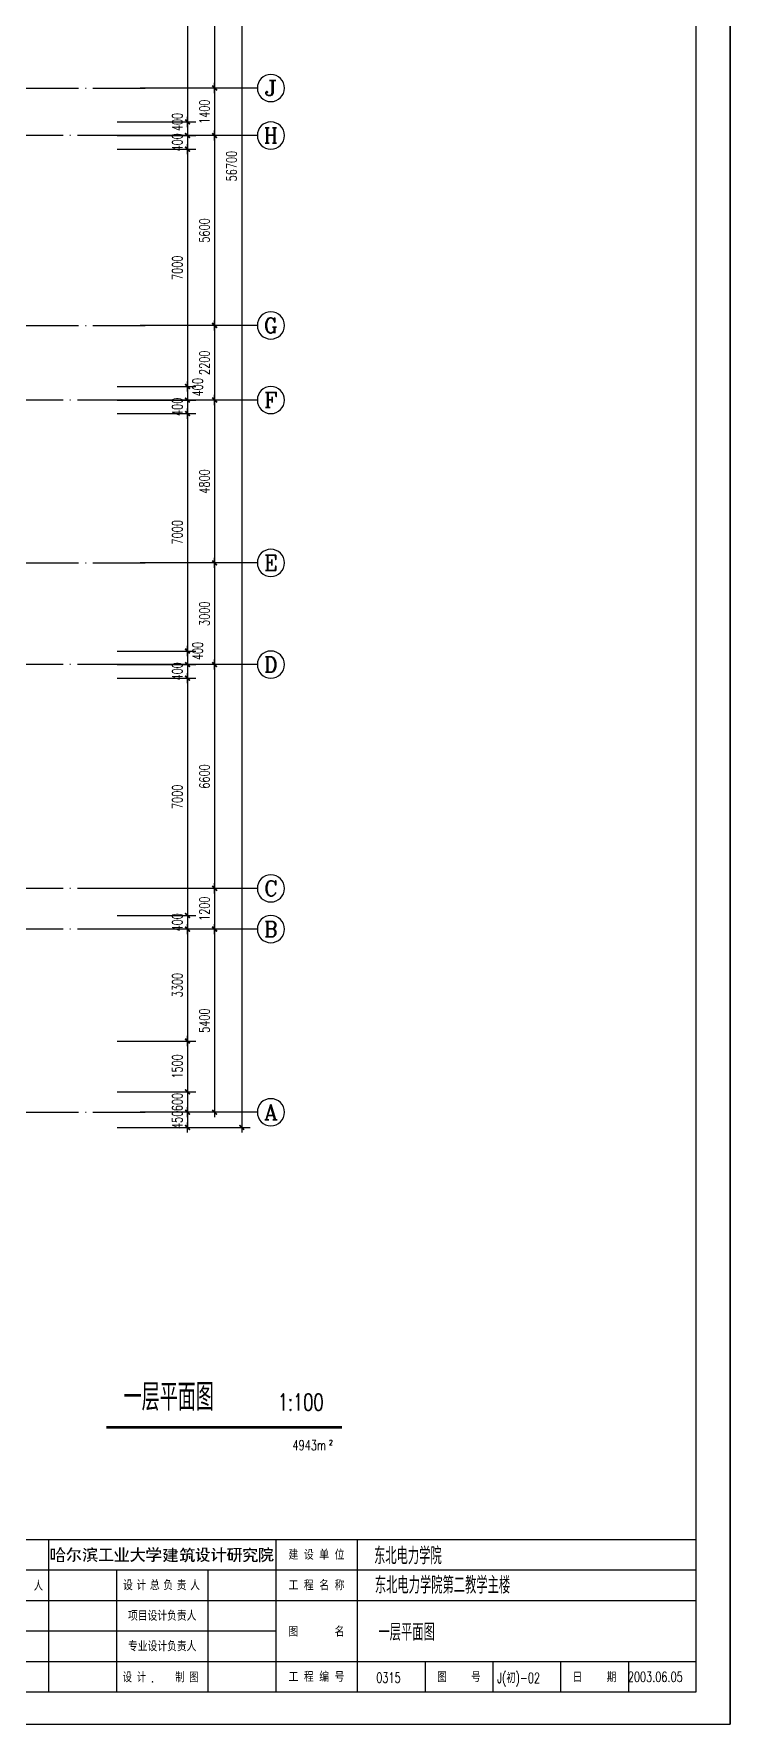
# Model space of a CAD drawing. Extents: x 165127 to 1058185, y 60808 to 144908.
# Drawn here: x 305490 to 326027, y 60808 to 110653 of the extents above; entities that cross this region are included whole.
import ezdxf
from ezdxf.enums import TextEntityAlignment as Align

# ---------------------------------------------------------------- set-up
doc = ezdxf.new("R2010")
doc.units = 0
doc.header["$LTSCALE"] = 1000
doc.linetypes.add('DOTE', pattern=[2.42, 2, -0.2, 0.02, -0.2])
doc.linetypes.add('HIDDEN2', pattern=[0.1875, 0.125, -0.0625])
doc.layers.get('0').update_dxf_attribs({"linetype": 'CONTINUOUS'})
doc.layers.get('DEFPOINTS').update_dxf_attribs({"linetype": 'CONTINUOUS'})
for name, color, linetype in [('AXIS', 3, 'CONTINUOUS'), ('AXIS_TEXT', 7, 'CONTINUOUS'), ('DOTE', 1, 'DOTE'), ('PUB_DIM', 3, 'CONTINUOUS'), ('PUB_TEXT', 7, 'CONTINUOUS'), ('WINDOW', 2, 'CONTINUOUS'), ('内部道路', 151, 'HIDDEN2'), ('面积注记', 7, 'CONTINUOUS')]:
    doc.layers.add(name, color=color, linetype=linetype)
doc.styles.add('_HZTXT', font='romans.shx', dxfattribs={"width": 0.7, "bigfont": 'z.shx'})
doc.styles.add('COMPLEX', font='COMPLEX')
doc.styles.add('DIM_FONT', font='SIMPLEX.shx', dxfattribs={"width": 0.7})
doc.styles.add('HZ', font='romans.shx', dxfattribs={"bigfont": 'z.shx'})
doc.styles.add('Z', font='romans', dxfattribs={"width": 0.8, "bigfont": 'z'})
doc.dimstyles.new('AXIS', dxfattribs={"dimtxt": 300, "dimasz": 1, "dimexe": 250, "dimexo": 300, "dimgap": 150, "dimtad": 1, "dimdec": 0, "dimdsep": 46, "dimtxsty": 'DIM_FONT', "dimblk": '_DIMX', "dimcen": 2.5, "dimse1": 1, "dimse2": 1, "dimclrt": 7, "dimadec": 0, "dimazin": 0, "dimtfac": 1, "dimtdec": 0, "dimtix": 1, "dimtmove": 2, "dimatfit": 3, "dimldrblk": '_DIMX', "dimfxl": 1, "dimarcsym": 0})
doc.dimstyles.new('DIMA', dxfattribs={"dimtxt": 300, "dimasz": 1, "dimexe": 250, "dimexo": 300, "dimgap": 150, "dimtad": 1, "dimdec": 0, "dimdsep": 46, "dimtxsty": 'DIM_FONT', "dimblk": '_DIMX', "dimcen": 2.5, "dimse1": 1, "dimclrt": 7, "dimadec": 0, "dimazin": 0, "dimtfac": 1, "dimtdec": 0, "dimtix": 1, "dimtmove": 2, "dimatfit": 3, "dimldrblk": '_DIMX', "dimfxl": 1, "dimarcsym": 0})
doc.dimstyles.new('DIMB', dxfattribs={"dimtxt": 300, "dimasz": 1, "dimexe": 250, "dimexo": 300, "dimgap": 150, "dimtad": 1, "dimdec": 0, "dimdsep": 46, "dimtxsty": 'DIM_FONT', "dimblk": '_DIMX', "dimcen": 2.5, "dimse2": 1, "dimclrt": 7, "dimadec": 0, "dimazin": 0, "dimtfac": 1, "dimtdec": 0, "dimtix": 1, "dimtmove": 2, "dimatfit": 3, "dimldrblk": '_DIMX', "dimfxl": 1, "dimarcsym": 0})
doc.dimstyles.new('DIMN', dxfattribs={"dimtxt": 300, "dimasz": 1, "dimexe": 250, "dimexo": 300, "dimgap": 150, "dimtad": 1, "dimdec": 0, "dimdsep": 46, "dimtxsty": 'DIM_FONT', "dimblk": '_DIMX', "dimcen": 2.5, "dimclrt": 7, "dimadec": 0, "dimazin": 0, "dimtfac": 1, "dimtdec": 0, "dimtix": 1, "dimtmove": 2, "dimatfit": 3, "dimldrblk": '_DIMX', "dimfxl": 1, "dimarcsym": 0})

# ---------------------------------------------------------------- blocks, each defined once
blk = doc.blocks.new('A$C34131D43')
at = {"color": 243}
for p, q in [((160900, 84100), (160900, 0)), ((160900, 0), (160900, 59400)), ((160900, 0), (160900, 42000)), ((160900, 0), (160900, 42000)), ((138400, 3650), (159900, 3650)), ((138400, 2750), (147500, 2750)), ((125600, 1850), (159900, 1850)), ((151900, 1850), (151900, 950)), ((153900, 1850), (153900, 950)), ((155900, 1850), (155900, 950)), ((157900, 1850), (157900, 950)), ((0, 0), (160900, 0)), ((34800, 0), (160900, 0)), ((65600, 0), (160900, 0)), ((101500, 0), (160900, 0))]:
    blk.add_line(p, q, dxfattribs=at)
at = {"color": 244}
for p, q in [((159900, 950), (159900, 83100)), ((159900, 950), (159900, 58400)), ((159900, 950), (159900, 40998)), ((159900, 950), (159900, 40998)), ((2500, 950), (159900, 950)), ((37300, 950), (159900, 950)), ((89100, 950), (159900, 950)), ((104000, 950), (159900, 950))]:
    blk.add_line(p, q, dxfattribs=at)
at = {"color": 247}
for p, q in [((125600, 5450), (159900, 5450)), ((125600, 4550), (159900, 4550))]:
    blk.add_line(p, q, dxfattribs=at)
at = {"color": 242}
for p, q in [((140800, 5450), (140800, 950)), ((141164, 5196), (141146, 5163)), ((147500, 5450), (147500, 950)), ((149900, 5450), (149900, 950)), ((142800, 4550), (142800, 950)), ((145500, 4550), (145500, 950))]:
    blk.add_line(p, q, dxfattribs=at)
for points in [[(140860, 5175), (140904, 5175), (140860, 4855), (140904, 4855)], [(140904, 5175), (140947, 5175), (140904, 5137), (140947, 5137)], [(140947, 5175), (140992, 5175), (140947, 4855), (140992, 4855)], [(141051, 5067), (141080, 5046), (140999, 5018), (141036, 4999)], [(141090, 5124), (141118, 5103), (141051, 5067), (141080, 5046)], [(141083, 5042), (141226, 5042), (141083, 5007), (141226, 5007)], [(141124, 5219), (141146, 5163), (141090, 5124), (141118, 5103)], [(141124, 5219), (141175, 5210), (141146, 5163), (141164, 5196)], [(141146, 5163), (141164, 5196), (141169, 5119), (141198, 5139)], [(141198, 5139), (141220, 5111), (141169, 5119), (141192, 5085)], [(141192, 5085), (141220, 5111), (141215, 5059), (141243, 5088)], [(141215, 5059), (141243, 5088), (141247, 5029), (141272, 5063)], [(141247, 5029), (141272, 5063), (141274, 5009), (141296, 5045)], [(141370, 5065), (141404, 5033), (141325, 5026), (141367, 4992)], [(141397, 5096), (141440, 5085), (141370, 5065), (141404, 5033)], [(141456, 5219), (141446, 5095), (141397, 5096), (141440, 5085)], [(141456, 5219), (141506, 5196), (141446, 5095), (141464, 5131)], [(141464, 5131), (141702, 5131), (141446, 5095), (141688, 5095)], [(141543, 5064), (141588, 5064), (141543, 4856), (141588, 4856)], [(141624, 4960), (141649, 4992), (141727, 4834), (141764, 4868)], [(141702, 5131), (141752, 5131), (141666, 5042), (141708, 5033)], [(141806, 5060), (141827, 5089), (141851, 5035), (141882, 5057)], [(141825, 5173), (141851, 5197), (141899, 5112), (141931, 5136)], [(141851, 5035), (141882, 5057), (141893, 4998), (141912, 5039)], [(141875, 4986), (141912, 4965), (141851, 4896), (141886, 4884)], [(141940, 5175), (141982, 5175), (141940, 5087), (141982, 5087)], [(141982, 5175), (142181, 5175), (141982, 5140), (142181, 5140)], [(142073, 5090), (142081, 5062), (141982, 5082), (142027, 5056)], [(141982, 5082), (142027, 5056), (141982, 4915), (142027, 4915)], [(142027, 5019), (142202, 5019), (142027, 4984), (142202, 4984)], [(142050, 5208), (142093, 5218), (142071, 5175), (142112, 5175)], [(142154, 5109), (142177, 5072), (142073, 5090), (142081, 5062)], [(142181, 5175), (142226, 5175), (142181, 5087), (142226, 5087)], [(142319, 5175), (142660, 5175), (142319, 5138), (142660, 5138)], [(142468, 5142), (142513, 5142), (142468, 4843), (142513, 4843)], [(142739, 5079), (142773, 5102), (142822, 4939), (142859, 4960)], [(142880, 5220), (142925, 5220), (142880, 4829), (142925, 4829)], [(142986, 5216), (143038, 5213), (142986, 5195), (143031, 5191)], [(142986, 5195), (143031, 5191), (142986, 4794), (143031, 4794)], [(143093, 5037), (143128, 5026), (143058, 4936), (143091, 4924)], [(143117, 5127), (143162, 5111), (143093, 5037), (143128, 5026)], [(143221, 5087), (143639, 5087), (143221, 5050), (143639, 5050)], [(143399, 5013), (143441, 5006), (143388, 4977), (143424, 4953)], [(143404, 5050), (143448, 5050), (143399, 5013), (143441, 5006)], [(143404, 5219), (143471, 5214), (143404, 5196), (143455, 5197)], [(143404, 5196), (143455, 5197), (143404, 5087), (143449, 5087)], [(143448, 5050), (143458, 5050), (143437, 4992), (143471, 5003)], [(143437, 4992), (143471, 5003), (143468, 4922), (143492, 4958)], [(143685, 5124), (143727, 5124), (143685, 5030), (143727, 5030)], [(143726, 5196), (143767, 5219), (143771, 5132), (143809, 5153)], [(143727, 5124), (144079, 5124), (143727, 5083), (144079, 5083)], [(143770, 5043), (144041, 5043), (143770, 5004), (144045, 5004)], [(143852, 5214), (143902, 5219), (143870, 5182), (143913, 5188)], [(143870, 5182), (143913, 5188), (143880, 5146), (143926, 5153)], [(143952, 5004), (144045, 5004), (143881, 4958), (143924, 4948)], [(143997, 5199), (144036, 5183), (143966, 5124), (144002, 5124)], [(144005, 5219), (144061, 5200), (143997, 5199), (144036, 5183)], [(144079, 5124), (144119, 5124), (144079, 5033), (144119, 5033)], [(144231, 5079), (144263, 5070), (144182, 5030), (144208, 4993)], [(144183, 5162), (144275, 5162), (144183, 5125), (144260, 5125)], [(144234, 5030), (144310, 5030), (144208, 4993), (144311, 4993)], [(144275, 5162), (144311, 5162), (144231, 5079), (144263, 5070)], [(144276, 4993), (144311, 4993), (144274, 4956), (144306, 4944)], [(144315, 5099), (144440, 5099), (144315, 5070), (144440, 5070)], [(144332, 5161), (144440, 5161), (144332, 5130), (144440, 5130)], [(144343, 5040), (144440, 5040), (144343, 5008), (144440, 5008)], [(144440, 5206), (144477, 5206), (144440, 4826), (144477, 4826)], [(144477, 5161), (144534, 5161), (144477, 5130), (144534, 5130)], [(144477, 5099), (144534, 5099), (144477, 5070), (144534, 5070)], [(144477, 5040), (144534, 5040), (144477, 5008), (144534, 5008)], [(144534, 5161), (144578, 5161), (144534, 5008), (144578, 5008)], [(144578, 5099), (144615, 5099), (144578, 5070), (144615, 5070)], [(144727, 5146), (144761, 5122), (144669, 5078), (144706, 5058)], [(144681, 5027), (144747, 5027), (144681, 4990), (144747, 4990)], [(144761, 5209), (144804, 5194), (144727, 5146), (144761, 5122)], [(144747, 5027), (144790, 5027), (144747, 4861), (144790, 4867)], [(144784, 5159), (144892, 5159), (144761, 5122), (144892, 5122)], [(144781, 5122), (144818, 5122), (144803, 5053), (144847, 5064)], [(144790, 5027), (144845, 5027), (144790, 4990), (144845, 4990)], [(144918, 5144), (144953, 5122), (144861, 5078), (144898, 5058)], [(144866, 5035), (144910, 5035), (144866, 4906), (144910, 4905)], [(144910, 5035), (145007, 5035), (144910, 4999), (145005, 4999)], [(144953, 5209), (144996, 5194), (144918, 5144), (144953, 5122)], [(144976, 5159), (145108, 5159), (144953, 5122), (145108, 5122)], [(144995, 5122), (145032, 5122), (145017, 5053), (145060, 5064)], [(145007, 5035), (145049, 5035), (144999, 4833), (145046, 4833)], [(145132, 5081), (145197, 5081), (145132, 5043), (145197, 5043)], [(145174, 5184), (145218, 5200), (145216, 5108), (145259, 5128)], [(145197, 5081), (145241, 5081), (145197, 4848), (145241, 4891)], [(145302, 5078), (145345, 5060), (145267, 5047), (145311, 5025)], [(145295, 5015), (145443, 5015), (145295, 4988), (145443, 4988)], [(145323, 5128), (145364, 5108), (145302, 5078), (145345, 5060)], [(145324, 5140), (145367, 5131), (145323, 5128), (145364, 5108)], [(145324, 5208), (145367, 5208), (145324, 5140), (145367, 5132)], [(145367, 5208), (145433, 5208), (145367, 5173), (145433, 5173)], [(145433, 5208), (145477, 5208), (145433, 5085), (145477, 5088)], [(145433, 5085), (145477, 5088), (145440, 5062), (145483, 5080)], [(145440, 5062), (145483, 5080), (145457, 5046), (145501, 5079)], [(145443, 5015), (145495, 5015), (145441, 4976), (145490, 4975)], [(145457, 5046), (145501, 5079), (145491, 5041), (145512, 5079)], [(145491, 5041), (145512, 5079), (145544, 5044), (145521, 5079)], [(145544, 5044), (145521, 5079), (145564, 5057), (145530, 5093)], [(145596, 5079), (145648, 5079), (145596, 5042), (145648, 5042)], [(145630, 5184), (145671, 5199), (145688, 5108), (145727, 5127)], [(145648, 5079), (145692, 5079), (145648, 4842), (145692, 4883)], [(145742, 5078), (145870, 5078), (145742, 5042), (145870, 5042)], [(145870, 5217), (145924, 5210), (145870, 5196), (145914, 5191)], [(145870, 5196), (145914, 5191), (145870, 4777), (145914, 4777)], [(145914, 5078), (146036, 5078), (145914, 5042), (146036, 5042)], [(146081, 5021), (146103, 4978), (146060, 4992), (146077, 4944)], [(146067, 5182), (146128, 5182), (146067, 5151), (146126, 5151)], [(146102, 5060), (146134, 5032), (146081, 5021), (146103, 4978)], [(146117, 5102), (146155, 5086), (146102, 5060), (146134, 5032)], [(146103, 4978), (146109, 4987), (146103, 4935), (146145, 4944)], [(146134, 5032), (146145, 5022), (146109, 4987), (146145, 4944)], [(146124, 5136), (146165, 5128), (146117, 5102), (146155, 5086)], [(146128, 5182), (146170, 5182), (146124, 5136), (146165, 5128)], [(146134, 5032), (146145, 5057), (146145, 5022)], [(146145, 5057), (146191, 5057), (146145, 5022), (146191, 5022)], [(146170, 5182), (146236, 5182), (146168, 5151), (146236, 5151)], [(146191, 5057), (146236, 5057), (146191, 4834), (146236, 4834)], [(146244, 5033), (146317, 5033), (146244, 4997), (146317, 4997)], [(146252, 5197), (146317, 5197), (146252, 5166), (146317, 5166)], [(146317, 5197), (146360, 5197), (146317, 4974), (146360, 4972)], [(146360, 5197), (146413, 5197), (146360, 5166), (146413, 5166)], [(146360, 5033), (146413, 5033), (146360, 4997), (146413, 4997)], [(146413, 5197), (146456, 5197), (146413, 4782), (146456, 4782)], [(146456, 5197), (146497, 5197), (146456, 5166), (146497, 5166)], [(146456, 5033), (146500, 5033), (146456, 4997), (146500, 4997)], [(146539, 5164), (146582, 5164), (146539, 5081), (146582, 5081)], [(146589, 5042), (146619, 5019), (146544, 5020), (146580, 4994)], [(146582, 5164), (146906, 5164), (146582, 5129), (146906, 5129)], [(146632, 5070), (146664, 5048), (146589, 5042), (146619, 5019)], [(146665, 5098), (146706, 5075), (146632, 5070), (146664, 5048)], [(146688, 5040), (146745, 5031), (146688, 5023), (146731, 5012)], [(146688, 5023), (146731, 5012), (146688, 4971), (146731, 4971)], [(146703, 5200), (146747, 5209), (146717, 5164), (146765, 5164)], [(146770, 5071), (146798, 5098), (146791, 5061), (146829, 5085)], [(146791, 5061), (146829, 5085), (146826, 5041), (146862, 5068)], [(146826, 5041), (146862, 5068), (146861, 5019), (146891, 5049)], [(146861, 5019), (146891, 5049), (146898, 4991), (146926, 5020)], [(146906, 5164), (146949, 5164), (146906, 5081), (146949, 5081)], [(147006, 5197), (147044, 5197), (147006, 4777), (147044, 4777)], [(147044, 5197), (147096, 5197), (147044, 5169), (147091, 5169)], [(147096, 5197), (147142, 5197), (147068, 5040), (147097, 5040)], [(147068, 5040), (147097, 5040), (147085, 5016), (147111, 5026)], [(147085, 5016), (147111, 5026), (147095, 4994), (147120, 5015)], [(147095, 4994), (147120, 5015), (147100, 4977), (147136, 4978)], [(147145, 5164), (147192, 5164), (147145, 5085), (147192, 5085)], [(147145, 4997), (147410, 4997), (147145, 4959), (147410, 4959)], [(147178, 5075), (147383, 5075), (147178, 5041), (147383, 5040)], [(147192, 5164), (147364, 5164), (147192, 5129), (147364, 5129)], [(147246, 5212), (147301, 5217), (147255, 5202), (147301, 5208)], [(147255, 5202), (147301, 5208), (147264, 5164), (147302, 5164)], [(147364, 5164), (147405, 5164), (147364, 5085), (147405, 5085)], [(140904, 4897), (140947, 4897), (140904, 4855), (140947, 4855)], [(141046, 4962), (141090, 4962), (141046, 4779), (141090, 4779)], [(141090, 4962), (141211, 4962), (141090, 4924), (141211, 4924)], [(141090, 4815), (141211, 4815), (141090, 4779), (141211, 4779)], [(141211, 4962), (141256, 4962), (141211, 4779), (141256, 4779)], [(141390, 4901), (141430, 4884), (141335, 4838), (141384, 4819)], [(141441, 4981), (141486, 4963), (141390, 4901), (141430, 4884)], [(141493, 4823), (141523, 4825), (141531, 4780), (141549, 4787)], [(141493, 4823), (141519, 4794), (141503, 4809), (141508, 4794)], [(141508, 4794), (141519, 4794), (141506, 4778), (141531, 4780)], [(141539, 4839), (141580, 4820), (141523, 4825), (141549, 4787)], [(141543, 4856), (141588, 4856), (141539, 4839), (141580, 4820)], [(141851, 4896), (141886, 4884), (141819, 4812), (141860, 4789)], [(141923, 4812), (141961, 4826), (141937, 4797), (141977, 4797)], [(141927, 4915), (142244, 4915), (141927, 4879), (142244, 4879)], [(141937, 4797), (141977, 4797), (141944, 4778)], [(141996, 4847), (142008, 4815), (141961, 4826), (141977, 4797)], [(142027, 4873), (142055, 4841), (141996, 4847), (142008, 4815)], [(142114, 4984), (142151, 4984), (142113, 4915), (142152, 4915)], [(142114, 4847), (142139, 4871), (142166, 4816), (142188, 4841)], [(142166, 4816), (142188, 4841), (142213, 4778), (142237, 4810)], [(142290, 4848), (142706, 4848), (142290, 4812), (142706, 4812)], [(142748, 4831), (143166, 4831), (142748, 4795), (143166, 4795)], [(143274, 4847), (143305, 4810), (143207, 4823), (143245, 4779)], [(143329, 4888), (143358, 4854), (143274, 4847), (143305, 4810)], [(143367, 4934), (143396, 4902), (143329, 4888), (143358, 4854)], [(143388, 4977), (143424, 4953), (143367, 4934), (143396, 4902)], [(143468, 4922), (143492, 4958), (143497, 4878), (143517, 4922)], [(143497, 4878), (143517, 4922), (143529, 4843), (143552, 4884)], [(143529, 4843), (143552, 4884), (143564, 4813), (143594, 4852)], [(143564, 4813), (143594, 4852), (143606, 4785), (143646, 4826)], [(143682, 4940), (143881, 4940), (143682, 4900), (143881, 4900)], [(143818, 4823), (143862, 4823), (143831, 4805), (143873, 4807)], [(143831, 4805), (143873, 4807), (143837, 4778), (143890, 4783)], [(143880, 4835), (143915, 4796), (143862, 4823), (143890, 4783)], [(143881, 4839), (143924, 4839), (143880, 4837), (143923, 4813)], [(143880, 4837), (143923, 4813), (143880, 4835), (143915, 4796)], [(143881, 4958), (143924, 4948), (143881, 4839), (143924, 4839)], [(143924, 4940), (144122, 4940), (143924, 4900), (144122, 4900)], [(144229, 4854), (144260, 4832), (144175, 4810), (144212, 4776)], [(144187, 4949), (144219, 4967), (144212, 4901), (144233, 4928)], [(144212, 4901), (144233, 4928), (144239, 4867), (144255, 4893)], [(144264, 4913), (144289, 4886), (144229, 4854), (144260, 4832)], [(144274, 4956), (144306, 4944), (144264, 4913), (144289, 4886)], [(144266, 4842), (144279, 4868), (144296, 4822), (144314, 4845)], [(144296, 4822), (144314, 4845), (144357, 4795), (144359, 4830)], [(144315, 4907), (144440, 4907), (144315, 4877), (144440, 4877)], [(144331, 4976), (144440, 4976), (144331, 4941), (144440, 4941)], [(144357, 4795), (144359, 4830), (144440, 4786), (144426, 4819)], [(144440, 4786), (144426, 4819), (144520, 4786), (144510, 4820)], [(144477, 4976), (144579, 4976), (144477, 4941), (144579, 4941)], [(144477, 4907), (144594, 4907), (144477, 4877), (144594, 4877)], [(144520, 4786), (144510, 4820), (144599, 4784), (144615, 4835)], [(144670, 4858), (144747, 4861), (144670, 4812), (144763, 4830)], [(144747, 4861), (144840, 4879), (144763, 4830), (144839, 4844)], [(144792, 4796), (144816, 4810), (144812, 4787), (144829, 4800)], [(144812, 4787), (144829, 4800), (144830, 4770), (144849, 4784)], [(144844, 4840), (144877, 4816), (144816, 4810), (144849, 4784)], [(144860, 4872), (144897, 4852), (144844, 4840), (144877, 4816)], [(144866, 4906), (144910, 4907), (144860, 4872), (144897, 4852)], [(144933, 4961), (144977, 4964), (144938, 4868), (144982, 4872)], [(144999, 4833), (145046, 4833), (145002, 4813), (145047, 4831)], [(145047, 4831), (145050, 4829), (145002, 4813), (145013, 4797)], [(145050, 4829), (145054, 4826), (145013, 4797), (145028, 4785)], [(145054, 4826), (145057, 4826), (145028, 4785), (145045, 4780)], [(145057, 4826), (145059, 4825), (145045, 4780), (145067, 4780)], [(145059, 4825), (145065, 4826), (145067, 4780), (145089, 4787)], [(145065, 4826), (145072, 4833), (145089, 4787), (145101, 4799)], [(145072, 4833), (145074, 4846), (145101, 4799), (145107, 4812)], [(145074, 4846), (145078, 4858), (145086, 4833), (145107, 4812)], [(145075, 4871), (145088, 4864), (145077, 4859), (145094, 4833)], [(145086, 4833), (145107, 4812), (145112, 4833), (145118, 4857)], [(145088, 4864), (145118, 4857), (145094, 4833), (145112, 4833)], [(145174, 4825), (145269, 4919), (145196, 4787), (145299, 4884)], [(145307, 4822), (145315, 4783), (145263, 4814), (145300, 4778)], [(145339, 4835), (145374, 4811), (145307, 4822), (145315, 4783)], [(145309, 4958), (145350, 4974), (145336, 4902), (145370, 4928)], [(145336, 4902), (145370, 4928), (145373, 4858), (145402, 4887)], [(145373, 4858), (145404, 4832), (145339, 4835), (145374, 4811)], [(145402, 4887), (145433, 4861), (145373, 4858), (145404, 4832)], [(145432, 4940), (145471, 4921), (145402, 4887), (145433, 4861)], [(145404, 4832), (145433, 4861), (145450, 4806), (145461, 4844)], [(145441, 4976), (145490, 4975), (145432, 4940), (145471, 4921)], [(145450, 4806), (145461, 4844), (145494, 4792), (145502, 4830)], [(145494, 4792), (145502, 4830), (145526, 4786), (145560, 4824)], [(145633, 4828), (145753, 4939), (145651, 4797), (145778, 4910)], [(146103, 4935), (146145, 4944), (146145, 4916)], [(146103, 4935), (146145, 4916), (146103, 4834), (146145, 4834)], [(146145, 4869), (146191, 4869), (146145, 4834), (146191, 4834)], [(146229, 4804), (146246, 4818), (146253, 4795), (146263, 4803)], [(146266, 4838), (146304, 4810), (146246, 4818), (146283, 4786)], [(146253, 4795), (146263, 4803), (146274, 4777), (146283, 4786)], [(146286, 4866), (146326, 4845), (146266, 4838), (146304, 4810)], [(146303, 4900), (146344, 4882), (146286, 4866), (146326, 4845)], [(146314, 4938), (146355, 4924), (146303, 4900), (146344, 4882)], [(146317, 4974), (146360, 4972), (146314, 4938), (146355, 4924)], [(146585, 4826), (146604, 4787), (146531, 4820), (146559, 4777)], [(146569, 4971), (146800, 4971), (146569, 4934), (146800, 4934)], [(146617, 4840), (146646, 4807), (146585, 4826), (146604, 4787)], [(146641, 4858), (146677, 4833), (146617, 4840), (146646, 4807)], [(146661, 4882), (146701, 4863), (146641, 4858), (146677, 4833)], [(146677, 4911), (146719, 4899), (146661, 4882), (146701, 4863)], [(146684, 4934), (146728, 4934), (146677, 4911), (146719, 4899)], [(146800, 4971), (146845, 4971), (146800, 4825), (146845, 4838)], [(146800, 4825), (146845, 4838), (146804, 4811), (146847, 4833)], [(146804, 4811), (146847, 4833), (146808, 4802), (146850, 4828)], [(146808, 4802), (146850, 4828), (146817, 4793), (146859, 4822)], [(146817, 4793), (146859, 4822), (146830, 4786), (146875, 4820)], [(146875, 4820), (146881, 4820), (146830, 4786), (146844, 4784)], [(146881, 4820), (146895, 4820), (146844, 4784), (146927, 4784)], [(146895, 4820), (146899, 4820), (146927, 4784), (146934, 4785)], [(146899, 4820), (146913, 4822), (146934, 4785), (146940, 4787)], [(146913, 4822), (146921, 4829), (146940, 4787), (146946, 4790)], [(146921, 4829), (146925, 4838), (146946, 4790), (146958, 4800)], [(146925, 4838), (146926, 4859), (146958, 4800), (146961, 4805)], [(146926, 4875), (146954, 4858), (146926, 4867), (146968, 4828)], [(146926, 4859), (146926, 4867), (146961, 4805), (146968, 4828)], [(146954, 4858), (146975, 4855), (146968, 4828)], [(147049, 4911), (147078, 4911), (147077, 4865), (147115, 4880)], [(147077, 4820), (147114, 4823), (147093, 4798), (147115, 4805)], [(147090, 4918), (147137, 4910), (147078, 4911), (147115, 4880)], [(147097, 4925), (147138, 4913), (147090, 4918), (147137, 4910)], [(147093, 4798), (147115, 4805), (147095, 4776), (147118, 4781)], [(147103, 4945), (147138, 4961), (147097, 4925), (147138, 4913)], [(147100, 4977), (147136, 4978), (147103, 4945), (147138, 4961)], [(147144, 4834), (147157, 4795), (147114, 4823), (147118, 4781)], [(147173, 4854), (147201, 4825), (147144, 4834), (147157, 4795)], [(147197, 4882), (147230, 4859), (147173, 4854), (147201, 4825)], [(147210, 4910), (147248, 4891), (147197, 4882), (147230, 4859)], [(147217, 4935), (147259, 4929), (147210, 4910), (147248, 4891)], [(147218, 4959), (147263, 4957), (147217, 4935), (147259, 4929)], [(147292, 4959), (147335, 4959), (147293, 4840), (147335, 4858)], [(147293, 4840), (147335, 4858), (147295, 4828), (147337, 4850)], [(147295, 4828), (147337, 4850), (147302, 4815), (147340, 4844)], [(147302, 4815), (147340, 4844), (147314, 4805), (147345, 4839)], [(147314, 4805), (147345, 4839), (147337, 4799), (147352, 4836)], [(147337, 4799), (147352, 4836), (147388, 4799), (147370, 4835)], [(147388, 4799), (147370, 4835), (147392, 4800), (147378, 4837)], [(147392, 4800), (147378, 4837), (147403, 4804), (147383, 4841)], [(147403, 4804), (147383, 4841), (147408, 4808), (147389, 4849)], [(147408, 4808), (147389, 4849), (147418, 4818), (147392, 4857)], [(147418, 4818), (147392, 4857), (147423, 4827), (147398, 4872)], [(147423, 4827), (147398, 4872), (147431, 4844), (147401, 4880)], [(147403, 4885), (147419, 4870), (147401, 4880), (147415, 4863)], [(147419, 4870), (147441, 4865), (147415, 4863), (147431, 4844)]]:
    blk.add_solid(points, dxfattribs=at)
at = {"color": 242, "style": 'HZ', "width": 0.8}
for s, p in [('建 设 单 位', (148700, 5000)), ('工 程 名 称', (148700, 4100)), ('项目设计负责人', (144150, 3200)), ('专业设计负责人', (144150, 2300)), ('工 程 编 号', (148700, 1400))]:
    blk.add_text(s, height=300, dxfattribs=at).set_placement(p, align=Align.MIDDLE_CENTER)
at = {"color": 242, "style": 'HZ'}
for s, width, p in [('人', 0.7, (140362, 3936)), ('设', 0.8, (142994, 3950)), ('计', 0.8, (143390, 3950)), ('总', 0.8, (143786, 3950)), ('负', 0.8, (144182, 3950)), ('责', 0.8, (144578, 3950)), ('人', 0.8, (144974, 3950)), ('设 计 .', 0.7, (142984, 1236)), ('制 图', 0.7, (144533, 1236))]:
    blk.add_text(s, height=300, dxfattribs=dict(at, width=width)).set_placement(p)
at = {"color": 242, "style": 'HZ', "width": 0.8}
for s, p in [('图      名', (148700, 2750)), ('图    号', (152900, 1400)), ('日    期', (156900, 1400))]:
    blk.add_text(s, height=300, dxfattribs=at).set_placement(p, align=Align.MIDDLE)
blk = doc.blocks.new('_AXISO')
blk.add_circle((0, 0), 0.5)
at = {"layer": 'AXIS_TEXT', "style": 'COMPLEX', "width": 1.041667}
blk.add_attdef('A', text='', height=0.56, dxfattribs=at).set_placement((-0.25, -0.28), (0.25, -0.28), align=Align.FIT)
blk = doc.blocks.new('_DIMX')
blk.add_line((-150, 0), (150, 0))
at = {"const_width": 50}
blk.add_lwpolyline([(-70, -70), (70, 70)], dxfattribs=at)
blk = doc.blocks.new('*D113')
at = {"color": 0, "linetype": 'ByBlock'}
blk.add_line((660338, 170044), (660338, 163646), dxfattribs=at)
at = {"layer": 'DEFPOINTS', "color": 0, "linetype": 'ByBlock'}
for p in [(658138, 170045), (658138, 163645), (660338, 163645)]:
    blk.add_point(p, dxfattribs=at)
at = {"color": 0, "linetype": 'ByBlock'}
for p, rotation in [((660338, 170045), 90), ((660338, 163645), 270)]:
    blk.add_blockref('_DIMX', p, dxfattribs=dict(at, rotation=rotation))
at = {"color": 7, "linetype": 'ByBlock', "insert": (660038, 166845), "char_height": 300, "attachment_point": 5, "rotation": 90, "style": 'DIM_FONT'}
blk.add_mtext('6400', dxfattribs=at)
blk = doc.blocks.new('*D114')
at = {"color": 0, "linetype": 'ByBlock'}
blk.add_line((660338, 163644), (660338, 162246), dxfattribs=at)
at = {"layer": 'DEFPOINTS', "color": 0, "linetype": 'ByBlock'}
for p in [(658138, 163645), (658138, 162245), (660338, 162245)]:
    blk.add_point(p, dxfattribs=at)
at = {"color": 0, "linetype": 'ByBlock'}
for p, rotation in [((660338, 163645), 90), ((660338, 162245), 270)]:
    blk.add_blockref('_DIMX', p, dxfattribs=dict(at, rotation=rotation))
at = {"color": 7, "linetype": 'ByBlock', "insert": (660038, 162945), "char_height": 300, "attachment_point": 5, "rotation": 90, "style": 'DIM_FONT'}
blk.add_mtext('1400', dxfattribs=at)
blk = doc.blocks.new('*D115')
at = {"color": 0, "linetype": 'ByBlock'}
blk.add_line((660338, 162244), (660338, 156646), dxfattribs=at)
at = {"layer": 'DEFPOINTS', "color": 0, "linetype": 'ByBlock'}
for p in [(658138, 162245), (658138, 156645), (660338, 156645)]:
    blk.add_point(p, dxfattribs=at)
at = {"color": 0, "linetype": 'ByBlock'}
for p, rotation in [((660338, 162245), 90), ((660338, 156645), 270)]:
    blk.add_blockref('_DIMX', p, dxfattribs=dict(at, rotation=rotation))
at = {"color": 7, "linetype": 'ByBlock', "insert": (660038, 159445), "char_height": 300, "attachment_point": 5, "rotation": 90, "style": 'DIM_FONT'}
blk.add_mtext('5600', dxfattribs=at)
blk = doc.blocks.new('*D116')
at = {"color": 0, "linetype": 'ByBlock'}
blk.add_line((660338, 156644), (660338, 154446), dxfattribs=at)
at = {"layer": 'DEFPOINTS', "color": 0, "linetype": 'ByBlock'}
for p in [(658138, 156645), (658138, 154445), (660338, 154445)]:
    blk.add_point(p, dxfattribs=at)
at = {"color": 0, "linetype": 'ByBlock'}
for p, rotation in [((660338, 156645), 90), ((660338, 154445), 270)]:
    blk.add_blockref('_DIMX', p, dxfattribs=dict(at, rotation=rotation))
at = {"color": 7, "linetype": 'ByBlock', "insert": (660038, 155545), "char_height": 300, "attachment_point": 5, "rotation": 90, "style": 'DIM_FONT'}
blk.add_mtext('2200', dxfattribs=at)
blk = doc.blocks.new('*D117')
at = {"color": 0, "linetype": 'ByBlock'}
blk.add_line((660338, 154444), (660338, 149646), dxfattribs=at)
at = {"layer": 'DEFPOINTS', "color": 0, "linetype": 'ByBlock'}
for p in [(658138, 154445), (658138, 149645), (660338, 149645)]:
    blk.add_point(p, dxfattribs=at)
at = {"color": 0, "linetype": 'ByBlock'}
for p, rotation in [((660338, 154445), 90), ((660338, 149645), 270)]:
    blk.add_blockref('_DIMX', p, dxfattribs=dict(at, rotation=rotation))
at = {"color": 7, "linetype": 'ByBlock', "insert": (660038, 152045), "char_height": 300, "attachment_point": 5, "rotation": 90, "style": 'DIM_FONT'}
blk.add_mtext('4800', dxfattribs=at)
blk = doc.blocks.new('*D118')
at = {"color": 0, "linetype": 'ByBlock'}
blk.add_line((660338, 149644), (660338, 146646), dxfattribs=at)
at = {"layer": 'DEFPOINTS', "color": 0, "linetype": 'ByBlock'}
for p in [(658138, 149645), (658138, 146645), (660338, 146645)]:
    blk.add_point(p, dxfattribs=at)
at = {"color": 0, "linetype": 'ByBlock'}
for p, rotation in [((660338, 149645), 90), ((660338, 146645), 270)]:
    blk.add_blockref('_DIMX', p, dxfattribs=dict(at, rotation=rotation))
at = {"color": 7, "linetype": 'ByBlock', "insert": (660038, 148145), "char_height": 300, "attachment_point": 5, "rotation": 90, "style": 'DIM_FONT'}
blk.add_mtext('3000', dxfattribs=at)
blk = doc.blocks.new('*D119')
at = {"color": 0, "linetype": 'ByBlock'}
blk.add_line((660338, 146644), (660338, 140046), dxfattribs=at)
at = {"layer": 'DEFPOINTS', "color": 0, "linetype": 'ByBlock'}
for p in [(658138, 146645), (658138, 140045), (660338, 140045)]:
    blk.add_point(p, dxfattribs=at)
at = {"color": 0, "linetype": 'ByBlock'}
for p, rotation in [((660338, 146645), 90), ((660338, 140045), 270)]:
    blk.add_blockref('_DIMX', p, dxfattribs=dict(at, rotation=rotation))
at = {"color": 7, "linetype": 'ByBlock', "insert": (660038, 143345), "char_height": 300, "attachment_point": 5, "rotation": 90, "style": 'DIM_FONT'}
blk.add_mtext('6600', dxfattribs=at)
blk = doc.blocks.new('*D120')
at = {"color": 0, "linetype": 'ByBlock'}
blk.add_line((660338, 140044), (660338, 138846), dxfattribs=at)
at = {"layer": 'DEFPOINTS', "color": 0, "linetype": 'ByBlock'}
for p in [(658138, 140045), (658138, 138845), (660338, 138845)]:
    blk.add_point(p, dxfattribs=at)
at = {"color": 0, "linetype": 'ByBlock'}
for p, rotation in [((660338, 140045), 90), ((660338, 138845), 270)]:
    blk.add_blockref('_DIMX', p, dxfattribs=dict(at, rotation=rotation))
at = {"color": 7, "linetype": 'ByBlock', "insert": (660038, 139445), "char_height": 300, "attachment_point": 5, "rotation": 90, "style": 'DIM_FONT'}
blk.add_mtext('1200', dxfattribs=at)
blk = doc.blocks.new('*D121')
at = {"color": 0, "linetype": 'ByBlock'}
blk.add_line((660338, 138844), (660338, 133446), dxfattribs=at)
at = {"layer": 'DEFPOINTS', "color": 0, "linetype": 'ByBlock'}
for p in [(658138, 138845), (658138, 133445), (660338, 133445)]:
    blk.add_point(p, dxfattribs=at)
at = {"color": 0, "linetype": 'ByBlock'}
for p, rotation in [((660338, 138845), 90), ((660338, 133445), 270)]:
    blk.add_blockref('_DIMX', p, dxfattribs=dict(at, rotation=rotation))
at = {"color": 7, "linetype": 'ByBlock', "insert": (660038, 136145), "char_height": 300, "attachment_point": 5, "rotation": 90, "style": 'DIM_FONT'}
blk.add_mtext('5400', dxfattribs=at)
blk = doc.blocks.new('*D122')
at = {"color": 0, "linetype": 'ByBlock'}
for p, q in [((658438, 189695), (661388, 189695)), ((661138, 189694), (661138, 132996)), ((658438, 132995), (661388, 132995))]:
    blk.add_line(p, q, dxfattribs=at)
at = {"layer": 'DEFPOINTS', "color": 0, "linetype": 'ByBlock'}
for p in [(658138, 189695), (658138, 132995), (661138, 132995)]:
    blk.add_point(p, dxfattribs=at)
at = {"color": 0, "linetype": 'ByBlock'}
for p, rotation in [((661138, 189695), 90), ((661138, 132995), 270)]:
    blk.add_blockref('_DIMX', p, dxfattribs=dict(at, rotation=rotation))
at = {"color": 7, "linetype": 'ByBlock', "insert": (660838, 161345), "char_height": 300, "attachment_point": 5, "rotation": 90, "style": 'DIM_FONT'}
blk.add_mtext('56700', dxfattribs=at)
blk = doc.blocks.new('*D134')
at = {"color": 0, "linetype": 'ByBlock'}
for p, q in [((657463, 169645), (659789, 169645)), ((659539, 169644), (659539, 162646)), ((657463, 162645), (659789, 162645))]:
    blk.add_line(p, q, dxfattribs=at)
at = {"layer": 'DEFPOINTS', "color": 0, "linetype": 'ByBlock'}
for p in [(657163, 169645), (657163, 162645), (659539, 162645)]:
    blk.add_point(p, dxfattribs=at)
at = {"color": 0, "linetype": 'ByBlock'}
for p, rotation in [((659539, 169645), 90), ((659539, 162645), 270)]:
    blk.add_blockref('_DIMX', p, dxfattribs=dict(at, rotation=rotation))
at = {"color": 7, "linetype": 'ByBlock', "insert": (659239, 166145), "char_height": 300, "attachment_point": 5, "rotation": 90, "style": 'DIM_FONT'}
blk.add_mtext('7000', dxfattribs=at)
blk = doc.blocks.new('*D135')
at = {"color": 0, "linetype": 'ByBlock'}
for p, q in [((657463, 162645), (659789, 162645)), ((659539, 162644), (659539, 162246)), ((657463, 162245), (659789, 162245))]:
    blk.add_line(p, q, dxfattribs=at)
at = {"layer": 'DEFPOINTS', "color": 0, "linetype": 'ByBlock'}
for p in [(657163, 162645), (657163, 162245), (659539, 162245)]:
    blk.add_point(p, dxfattribs=at)
at = {"color": 0, "linetype": 'ByBlock'}
for p, rotation in [((659539, 162645), 90), ((659539, 162245), 270)]:
    blk.add_blockref('_DIMX', p, dxfattribs=dict(at, rotation=rotation))
at = {"color": 7, "linetype": 'ByBlock', "insert": (659239, 162645), "char_height": 300, "attachment_point": 5, "rotation": 90, "style": 'DIM_FONT'}
blk.add_mtext('400', dxfattribs=at)
blk = doc.blocks.new('*D136')
at = {"color": 0, "linetype": 'ByBlock'}
for p, q in [((657463, 162245), (659789, 162245)), ((659539, 162246), (659539, 162247)), ((659539, 162245), (659539, 161845)), ((657463, 161845), (659789, 161845)), ((659539, 161844), (659539, 161843))]:
    blk.add_line(p, q, dxfattribs=at)
at = {"layer": 'DEFPOINTS', "color": 0, "linetype": 'ByBlock'}
for p in [(657163, 162245), (657163, 161845), (659539, 161845)]:
    blk.add_point(p, dxfattribs=at)
at = {"color": 0, "linetype": 'ByBlock'}
for p, rotation in [((659539, 162245), 270), ((659539, 161845), 90)]:
    blk.add_blockref('_DIMX', p, dxfattribs=dict(at, rotation=rotation))
at = {"color": 7, "linetype": 'ByBlock', "insert": (659239, 162045), "char_height": 300, "attachment_point": 5, "rotation": 90, "style": 'DIM_FONT'}
blk.add_mtext('400', dxfattribs=at)
blk = doc.blocks.new('*D137')
at = {"color": 0, "linetype": 'ByBlock'}
for p, q in [((657463, 161845), (659789, 161845)), ((659539, 161844), (659539, 154846)), ((657463, 154845), (659789, 154845))]:
    blk.add_line(p, q, dxfattribs=at)
at = {"layer": 'DEFPOINTS', "color": 0, "linetype": 'ByBlock'}
for p in [(657163, 161845), (657163, 154845), (659539, 154845)]:
    blk.add_point(p, dxfattribs=at)
at = {"color": 0, "linetype": 'ByBlock'}
for p, rotation in [((659539, 161845), 90), ((659539, 154845), 270)]:
    blk.add_blockref('_DIMX', p, dxfattribs=dict(at, rotation=rotation))
at = {"color": 7, "linetype": 'ByBlock', "insert": (659239, 158345), "char_height": 300, "attachment_point": 5, "rotation": 90, "style": 'DIM_FONT'}
blk.add_mtext('7000', dxfattribs=at)
blk = doc.blocks.new('*D138')
at = {"color": 0, "linetype": 'ByBlock'}
for p, q in [((657463, 154845), (659789, 154845)), ((659539, 154844), (659539, 154446)), ((657463, 154445), (659789, 154445))]:
    blk.add_line(p, q, dxfattribs=at)
at = {"layer": 'DEFPOINTS', "color": 0, "linetype": 'ByBlock'}
for p in [(657163, 154845), (657163, 154445), (659539, 154445)]:
    blk.add_point(p, dxfattribs=at)
at = {"color": 0, "linetype": 'ByBlock'}
for p, rotation in [((659539, 154845), 90), ((659539, 154445), 270)]:
    blk.add_blockref('_DIMX', p, dxfattribs=dict(at, rotation=rotation))
at = {"color": 7, "linetype": 'ByBlock', "insert": (659839, 154823), "char_height": 300, "attachment_point": 5, "rotation": 90, "style": 'DIM_FONT'}
blk.add_mtext('400', dxfattribs=at)
blk = doc.blocks.new('*D139')
at = {"color": 0, "linetype": 'ByBlock'}
for p, q in [((657463, 154445), (659789, 154445)), ((657463, 154045), (659789, 154045)), ((659539, 154446), (659539, 154447)), ((659539, 154445), (659539, 154045)), ((659539, 154044), (659539, 154043))]:
    blk.add_line(p, q, dxfattribs=at)
at = {"layer": 'DEFPOINTS', "color": 0, "linetype": 'ByBlock'}
for p in [(657163, 154445), (657163, 154045), (659539, 154045)]:
    blk.add_point(p, dxfattribs=at)
at = {"color": 0, "linetype": 'ByBlock'}
for p, rotation in [((659539, 154445), 270), ((659539, 154045), 90)]:
    blk.add_blockref('_DIMX', p, dxfattribs=dict(at, rotation=rotation))
at = {"color": 7, "linetype": 'ByBlock', "insert": (659239, 154245), "char_height": 300, "attachment_point": 5, "rotation": 90, "style": 'DIM_FONT'}
blk.add_mtext('400', dxfattribs=at)
blk = doc.blocks.new('*D140')
at = {"color": 0, "linetype": 'ByBlock'}
for p, q in [((657463, 154045), (659789, 154045)), ((659539, 154044), (659539, 147046)), ((657463, 147045), (659789, 147045))]:
    blk.add_line(p, q, dxfattribs=at)
at = {"layer": 'DEFPOINTS', "color": 0, "linetype": 'ByBlock'}
for p in [(657163, 154045), (657163, 147045), (659539, 147045)]:
    blk.add_point(p, dxfattribs=at)
at = {"color": 0, "linetype": 'ByBlock'}
for p, rotation in [((659539, 154045), 90), ((659539, 147045), 270)]:
    blk.add_blockref('_DIMX', p, dxfattribs=dict(at, rotation=rotation))
at = {"color": 7, "linetype": 'ByBlock', "insert": (659239, 150545), "char_height": 300, "attachment_point": 5, "rotation": 90, "style": 'DIM_FONT'}
blk.add_mtext('7000', dxfattribs=at)
blk = doc.blocks.new('*D141')
at = {"color": 0, "linetype": 'ByBlock'}
for p, q in [((657463, 147045), (659789, 147045)), ((659539, 147044), (659539, 146646)), ((657463, 146645), (659789, 146645))]:
    blk.add_line(p, q, dxfattribs=at)
at = {"layer": 'DEFPOINTS', "color": 0, "linetype": 'ByBlock'}
for p in [(657163, 147045), (657163, 146645), (659539, 146645)]:
    blk.add_point(p, dxfattribs=at)
at = {"color": 0, "linetype": 'ByBlock'}
for p, rotation in [((659539, 147045), 90), ((659539, 146645), 270)]:
    blk.add_blockref('_DIMX', p, dxfattribs=dict(at, rotation=rotation))
at = {"color": 7, "linetype": 'ByBlock', "insert": (659839, 147046), "char_height": 300, "attachment_point": 5, "rotation": 90, "style": 'DIM_FONT'}
blk.add_mtext('400', dxfattribs=at)
blk = doc.blocks.new('*D142')
at = {"color": 0, "linetype": 'ByBlock'}
for p, q in [((657463, 146645), (659789, 146645)), ((659539, 146646), (659539, 146647)), ((659539, 146645), (659539, 146245)), ((657463, 146245), (659789, 146245)), ((659539, 146244), (659539, 146243))]:
    blk.add_line(p, q, dxfattribs=at)
at = {"layer": 'DEFPOINTS', "color": 0, "linetype": 'ByBlock'}
for p in [(657163, 146645), (657163, 146245), (659539, 146245)]:
    blk.add_point(p, dxfattribs=at)
at = {"color": 0, "linetype": 'ByBlock'}
for p, rotation in [((659539, 146645), 270), ((659539, 146245), 90)]:
    blk.add_blockref('_DIMX', p, dxfattribs=dict(at, rotation=rotation))
at = {"color": 7, "linetype": 'ByBlock', "insert": (659239, 146445), "char_height": 300, "attachment_point": 5, "rotation": 90, "style": 'DIM_FONT'}
blk.add_mtext('400', dxfattribs=at)
blk = doc.blocks.new('*D143')
at = {"color": 0, "linetype": 'ByBlock'}
for p, q in [((657463, 146245), (659789, 146245)), ((659539, 146244), (659539, 139246)), ((657463, 139245), (659789, 139245))]:
    blk.add_line(p, q, dxfattribs=at)
at = {"layer": 'DEFPOINTS', "color": 0, "linetype": 'ByBlock'}
for p in [(657163, 146245), (657163, 139245), (659539, 139245)]:
    blk.add_point(p, dxfattribs=at)
at = {"color": 0, "linetype": 'ByBlock'}
for p, rotation in [((659539, 146245), 90), ((659539, 139245), 270)]:
    blk.add_blockref('_DIMX', p, dxfattribs=dict(at, rotation=rotation))
at = {"color": 7, "linetype": 'ByBlock', "insert": (659239, 142745), "char_height": 300, "attachment_point": 5, "rotation": 90, "style": 'DIM_FONT'}
blk.add_mtext('7000', dxfattribs=at)
blk = doc.blocks.new('*D144')
at = {"color": 0, "linetype": 'ByBlock'}
for p, q in [((657463, 139245), (659789, 139245)), ((659539, 139246), (659539, 139247)), ((659539, 139245), (659539, 138845)), ((659539, 138844), (659539, 138843))]:
    blk.add_line(p, q, dxfattribs=at)
at = {"layer": 'DEFPOINTS', "color": 0, "linetype": 'ByBlock'}
for p in [(657163, 139245), (657163, 138845), (659539, 138845)]:
    blk.add_point(p, dxfattribs=at)
at = {"color": 0, "linetype": 'ByBlock'}
for p, rotation in [((659539, 139245), 270), ((659539, 138845), 90)]:
    blk.add_blockref('_DIMX', p, dxfattribs=dict(at, rotation=rotation))
at = {"color": 7, "linetype": 'ByBlock', "insert": (659239, 139045), "char_height": 300, "attachment_point": 5, "rotation": 90, "style": 'DIM_FONT'}
blk.add_mtext('400', dxfattribs=at)
blk = doc.blocks.new('*D145')
at = {"color": 0, "linetype": 'ByBlock'}
for p, q in [((659539, 138844), (659539, 135546)), ((657463, 135545), (659789, 135545))]:
    blk.add_line(p, q, dxfattribs=at)
at = {"layer": 'DEFPOINTS', "color": 0, "linetype": 'ByBlock'}
for p in [(657163, 138845), (657163, 135545), (659539, 135545)]:
    blk.add_point(p, dxfattribs=at)
at = {"color": 0, "linetype": 'ByBlock'}
for p, rotation in [((659539, 138845), 90), ((659539, 135545), 270)]:
    blk.add_blockref('_DIMX', p, dxfattribs=dict(at, rotation=rotation))
at = {"color": 7, "linetype": 'ByBlock', "insert": (659239, 137195), "char_height": 300, "attachment_point": 5, "rotation": 90, "style": 'DIM_FONT'}
blk.add_mtext('3300', dxfattribs=at)
blk = doc.blocks.new('*D146')
at = {"color": 0, "linetype": 'ByBlock'}
for p, q in [((657463, 135545), (659789, 135545)), ((659539, 135544), (659539, 134046)), ((657463, 134045), (659789, 134045))]:
    blk.add_line(p, q, dxfattribs=at)
at = {"layer": 'DEFPOINTS', "color": 0, "linetype": 'ByBlock'}
for p in [(657163, 135545), (657163, 134045), (659539, 134045)]:
    blk.add_point(p, dxfattribs=at)
at = {"color": 0, "linetype": 'ByBlock'}
for p, rotation in [((659539, 135545), 90), ((659539, 134045), 270)]:
    blk.add_blockref('_DIMX', p, dxfattribs=dict(at, rotation=rotation))
at = {"color": 7, "linetype": 'ByBlock', "insert": (659239, 134795), "char_height": 300, "attachment_point": 5, "rotation": 90, "style": 'DIM_FONT'}
blk.add_mtext('1500', dxfattribs=at)
blk = doc.blocks.new('*D147')
at = {"color": 0, "linetype": 'ByBlock'}
for p, q in [((657463, 134045), (659789, 134045)), ((659539, 134046), (659539, 134047)), ((659539, 134045), (659539, 133445)), ((659539, 133444), (659539, 133443))]:
    blk.add_line(p, q, dxfattribs=at)
at = {"layer": 'DEFPOINTS', "color": 0, "linetype": 'ByBlock'}
for p in [(657163, 134045), (657163, 133445), (659539, 133445)]:
    blk.add_point(p, dxfattribs=at)
at = {"color": 0, "linetype": 'ByBlock'}
for p, rotation in [((659539, 134045), 270), ((659539, 133445), 90)]:
    blk.add_blockref('_DIMX', p, dxfattribs=dict(at, rotation=rotation))
at = {"color": 7, "linetype": 'ByBlock', "insert": (659239, 133745), "char_height": 300, "attachment_point": 5, "rotation": 90, "style": 'DIM_FONT'}
blk.add_mtext('600', dxfattribs=at)
blk = doc.blocks.new('*D274')
at = {"color": 0, "linetype": 'ByBlock'}
for p, q in [((659539, 133446), (659539, 133447)), ((659539, 133445), (659539, 132995)), ((657463, 132995), (659789, 132995)), ((659539, 132994), (659539, 132993))]:
    blk.add_line(p, q, dxfattribs=at)
at = {"layer": 'DEFPOINTS', "color": 0, "linetype": 'ByBlock'}
for p in [(657163, 133445), (657163, 132995), (659539, 132995)]:
    blk.add_point(p, dxfattribs=at)
at = {"color": 0, "linetype": 'ByBlock'}
for p, rotation in [((659539, 133445), 270), ((659539, 132995), 90)]:
    blk.add_blockref('_DIMX', p, dxfattribs=dict(at, rotation=rotation))
at = {"color": 7, "linetype": 'ByBlock', "insert": (659239, 133220), "char_height": 300, "attachment_point": 5, "rotation": 90, "style": 'DIM_FONT'}
blk.add_mtext('450', dxfattribs=at)

msp = doc.modelspace()

# ---------------------------------------------------------------- linework, layer by layer
at = {"layer": 'AXIS'}
for p, q in [((312082.3, 109053.1), (308622, 109053.1)), ((312082.3, 107653.1), (308622, 107653.1)), ((312082.3, 102053.1), (308622, 102053.1)), ((312082.3, 99853.1), (308622, 99853.1)), ((312082.3, 95053.1), (308622, 95053.1)), ((312082.3, 92053.1), (308622, 92053.1)), ((312082.3, 85453.1), (308622, 85453.1)), ((312082.3, 84253.1), (308622, 84253.1)), ((312082.3, 78853.1), (308622, 78853.1))]:
    msp.add_line(p, q, dxfattribs=at)
at = {"layer": 'DOTE'}
for p, q in [((174131.8, 109053.1), (308775, 109053.1)), ((308775, 107653.1), (289828.4, 107653.1)), ((174131.8, 102053.1), (308775, 102053.1)), ((308775, 99853.1), (289828.4, 99853.1)), ((174131.8, 95053.1), (308775, 95053.1)), ((308775, 92053.1), (286078.4, 92053.1)), ((308775, 85453.1), (174131.8, 85453.1)), ((308775, 84253.1), (286078.4, 84253.1)), ((174131.8, 78853.1), (308775, 78853.1))]:
    msp.add_line(p, q, dxfattribs=at)
at = {"layer": 'WINDOW', "const_width": 80}
msp.add_lwpolyline([(307630.5, 69559.6), (314582.5, 69559.6)], dxfattribs=at)

# ---------------------------------------------------------------- block references
at = {"layer": 'AXIS'}
ref = msp.add_blockref('_AXISO', (312482.3, 109053.1), dxfattribs=dict(at, xscale=-800, yscale=800, zscale=800))
ref.add_attrib('A', 'J', dxfattribs={"layer": 'AXIS_TEXT', "height": 448, "style": 'COMPLEX', "width": 1.704545}).set_placement((312282.3, 108829.1), (312682.3, 108829.1), align=Align.FIT)
ref = msp.add_blockref('_AXISO', (312482.3, 107653.1), dxfattribs=dict(at, xscale=-800, yscale=800, zscale=800))
ref.add_attrib('A', 'H', dxfattribs={"layer": 'AXIS_TEXT', "height": 448, "style": 'COMPLEX', "width": 0.9375}).set_placement((312282.3, 107429.1), (312682.3, 107429.1), align=Align.FIT)
ref = msp.add_blockref('_AXISO', (312482.3, 102053.1), dxfattribs=dict(at, xscale=-800, yscale=800, zscale=800))
ref.add_attrib('A', 'G', dxfattribs={"layer": 'AXIS_TEXT', "height": 448, "style": 'COMPLEX', "width": 1.041667}).set_placement((312282.3, 101829.1), (312682.3, 101829.1), align=Align.FIT)
ref = msp.add_blockref('_AXISO', (312482.3, 99853.1), dxfattribs=dict(at, xscale=-800, yscale=800, zscale=800))
ref.add_attrib('A', 'F', dxfattribs={"layer": 'AXIS_TEXT', "height": 448, "style": 'COMPLEX', "width": 1.171875}).set_placement((312282.3, 99629.1), (312682.3, 99629.1), align=Align.FIT)
ref = msp.add_blockref('_AXISO', (312482.3, 95053.1), dxfattribs=dict(at, xscale=-800, yscale=800, zscale=800))
ref.add_attrib('A', 'E', dxfattribs={"layer": 'AXIS_TEXT', "height": 448, "style": 'COMPLEX', "width": 1.171875}).set_placement((312282.3, 94829.1), (312682.3, 94829.1), align=Align.FIT)
ref = msp.add_blockref('_AXISO', (312482.3, 92053.1), dxfattribs=dict(at, xscale=-800, yscale=800, zscale=800))
ref.add_attrib('A', 'D', dxfattribs={"layer": 'AXIS_TEXT', "height": 448, "style": 'COMPLEX', "width": 1.102941}).set_placement((312282.3, 91829.1), (312682.3, 91829.1), align=Align.FIT)
ref = msp.add_blockref('_AXISO', (312482.3, 85453.1), dxfattribs=dict(at, xscale=-800, yscale=800, zscale=800))
ref.add_attrib('A', 'C', dxfattribs={"layer": 'AXIS_TEXT', "height": 448, "style": 'COMPLEX', "width": 1.25}).set_placement((312282.3, 85229.1), (312682.3, 85229.1), align=Align.FIT)
ref = msp.add_blockref('_AXISO', (312482.3, 84253.1), dxfattribs=dict(at, xscale=-800, yscale=800, zscale=800))
ref.add_attrib('A', 'B', dxfattribs={"layer": 'AXIS_TEXT', "height": 448, "style": 'COMPLEX', "width": 1.102941}).set_placement((312282.3, 84029.1), (312682.3, 84029.1), align=Align.FIT)
ref = msp.add_blockref('_AXISO', (312482.3, 78853.1), dxfattribs=dict(at, xscale=-800, yscale=800, zscale=800))
ref.add_attrib('A', 'A', dxfattribs={"layer": 'AXIS_TEXT', "height": 448, "style": 'COMPLEX', "width": 1.041667}).set_placement((312282.3, 78629.1), (312682.3, 78629.1), align=Align.FIT)
at = {"layer": 'WINDOW'}
msp.add_blockref('A$C34131D43', (165127, 60808.1), dxfattribs=at)

# ---------------------------------------------------------------- texts
at = {"layer": 'PUB_TEXT', "style": 'DIM_FONT', "width": 0.7}
msp.add_text('4943m', height=300, dxfattribs=at).set_placement((314109, 69037.6), align=Align.MIDDLE_RIGHT)
msp.add_text(' 2', height=150, dxfattribs=at).set_placement((314109, 69037.6))
at = {"layer": '内部道路', "style": 'Z', "width": 0.7}
for s, height, p in [('东北电力学院', 500, (315524.6, 65522.5)), ('东北电力学院第二教学主楼', 500, (315547.8, 64657.9)), ('一层平面图', 500, (315654.7, 63273.6)), ('0315', 300, (315589.4, 62030.9)), ('J(初)-02', 300, (319155.5, 62022.3)), ('2003.06.05', 300, (323007, 62055))]:
    msp.add_text(s, height=height, dxfattribs=at).set_placement(p)
at = {"layer": '面积注记', "style": '_HZTXT', "width": 0.7}
for s, height, p in [('一层平面图', 800, (308139.8, 70054.1)), ('1:100', 500, (312684.9, 70054.1))]:
    msp.add_text(s, height=height, dxfattribs=at).set_placement(p)

# ---------------------------------------------------------------- dimensions: what is measured, and where the dimension line sits
at = {"layer": 'AXIS'}
dim = msp.add_aligned_dim(p1=(308622, 135103.1), p2=(308622, 78403.1), distance=3000, dimstyle='DIMN', dxfattribs=at)
dim.commit()
dim.dimension.update_dxf_attribs({"geometry": '*D122', "text_midpoint": (311322, 106753.1), "insert": (-349515.7, -54591.7)})
for base, p1, p2, picture, middle in [((310822, 109053.1), (308622, 115453.1), (308622, 109053.1), '*D113', (310522, 112253.1)), ((310822, 107653.1), (308622, 109053.1), (308622, 107653.1), '*D114', (310522, 108353.1)), ((310822, 102053.1), (308622, 107653.1), (308622, 102053.1), '*D115', (310522, 104853.1)), ((310822, 99853.1), (308622, 102053.1), (308622, 99853.1), '*D116', (310522, 100953.1)), ((310822, 95053.1), (308622, 99853.1), (308622, 95053.1), '*D117', (310522, 97453.1)), ((310822, 92053.1), (308622, 95053.1), (308622, 92053.1), '*D118', (310522, 93553.1)), ((310822, 85453.1), (308622, 92053.1), (308622, 85453.1), '*D119', (310522, 88753.1)), ((310822, 84253.1), (308622, 85453.1), (308622, 84253.1), '*D120', (310522, 84853.1)), ((310822, 78853.1), (308622, 84253.1), (308622, 78853.1), '*D121', (310522, 81553.1))]:
    dim = msp.add_linear_dim(base=base, p1=p1, p2=p2, angle=270, dimstyle='AXIS', dxfattribs=at)
    dim.commit()
    dim.dimension.update_dxf_attribs({"geometry": picture, "text_midpoint": middle, "insert": (-349515.7, -54591.7)})
at = {"layer": 'PUB_DIM'}
for p1, p2, dimstyle, picture, middle in [((307647.2, 115053.1), (307647.2, 108053.1), 'DIMN', '*D134', (309723.8, 111553.1)), ((307647.2, 107653.1), (307647.2, 107253.1), 'DIMN', '*D136', (309723.8, 107453.1)), ((307647.2, 107253.1), (307647.2, 100253.1), 'DIMN', '*D137', (309723.8, 103753.1)), ((307647.2, 99853.1), (307647.2, 99453.1), 'DIMN', '*D139', (309723.8, 99653.1)), ((307647.2, 99453.1), (307647.2, 92453.1), 'DIMN', '*D140', (309723.8, 95953.1)), ((307647.2, 92053.1), (307647.2, 91653.1), 'DIMN', '*D142', (309723.8, 91853.1)), ((307647.2, 91653.1), (307647.2, 84653.1), 'DIMN', '*D143', (309723.8, 88153.1)), ((307647.2, 84653.1), (307647.2, 84253.1), 'DIMB', '*D144', (309723.8, 84453.1)), ((307647.2, 84253.1), (307647.2, 80953.1), 'DIMA', '*D145', (309723.8, 82603.1)), ((307647.2, 80953.1), (307647.2, 79453.1), 'DIMN', '*D146', (309723.8, 80203.1)), ((307647.2, 79453.1), (307647.2, 78853.1), 'DIMB', '*D147', (309723.8, 79153.1)), ((307647.2, 78853.1), (307647.2, 78403.1), 'DIMA', '*D274', (309723.8, 78628.1))]:
    dim = msp.add_aligned_dim(p1=p1, p2=p2, distance=2376.6, dimstyle=dimstyle, dxfattribs=at)
    dim.commit()
    dim.dimension.update_dxf_attribs({"geometry": picture, "text_midpoint": middle, "insert": (-349515.7, -54591.7)})
for base, p1, p2, picture, middle in [((310023.8, 107653.1), (307647.2, 108053.1), (307647.2, 107653.1), '*D135', (309723.4, 108053.2)), ((310023.8, 99853.1), (307647.2, 100253.1), (307647.2, 99853.1), '*D138', (310323.8, 100231.4)), ((310023.8, 92053.1), (307647.2, 92453.1), (307647.2, 92053.1), '*D141', (310323.8, 92454.8))]:
    dim = msp.add_linear_dim(base=base, p1=p1, p2=p2, angle=270, dimstyle='DIMN', dxfattribs=at)
    dim.commit()
    dim.dimension.update_dxf_attribs({"geometry": picture, "text_midpoint": middle, "dimtype": 161, "insert": (-349515.7, -54591.7)})

doc.saveas('drawing.dxf')
